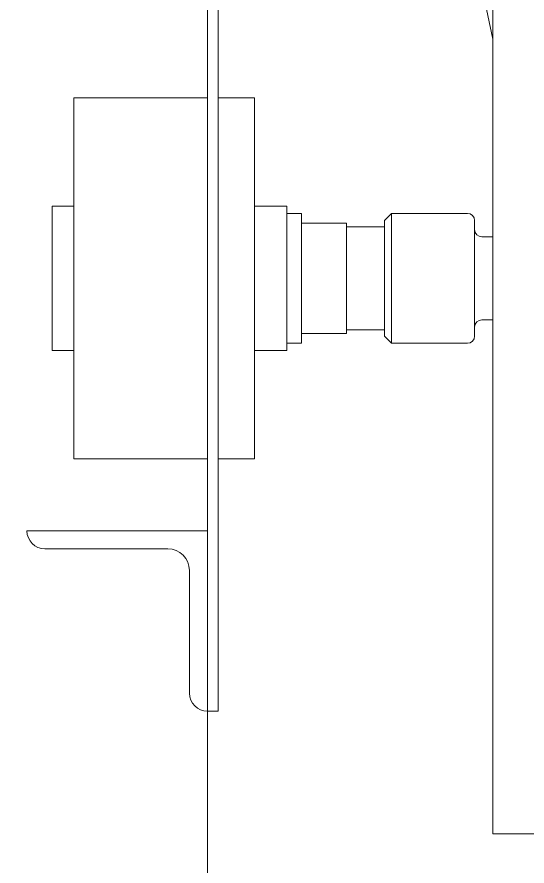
# Model space of a CAD drawing. Extents: x -965262 to 1142518, y -357520 to 71675.
# Drawn here: x -852154 to -852012.8, y -92077.8 to -91842.4 of the extents above; entities that cross this region are included whole.
import ezdxf

# ---------------------------------------------------------------- set-up
doc = ezdxf.new("R2010")
doc.units = 0
doc.header["$LTSCALE"] = 10
doc.layers.get('0').update_dxf_attribs({"linetype": 'CONTINUOUS', "lineweight": 30})
doc.layers.add('Оборудование', color=7, linetype='CONTINUOUS', lineweight=30)

msp = doc.modelspace()

# ---------------------------------------------------------------- hatches: boundary and pattern name
at = {"lineweight": 30, "true_color": 0x1b8828}
h = msp.add_hatch(color=106, dxfattribs=at)
h.dxf.hatch_style = 1
h.paths.add_polyline_path([(-851459.79, -90277.67), (-853359.79, -90277.67), (-853359.79, -94944.84), (-851459.79, -94944.84)])
h.paths.add_polyline_path([(-851559.79, -94844.84), (-853259.79, -94844.84), (-853259.79, -90344.85), (-851559.79, -90344.85)], flags=16)

# ---------------------------------------------------------------- linework, layer by layer
at = {"layer": 'Оборудование', "color": 7, "lineweight": 0}
for p, q in [((-852022.29, -91438.84, -2902.58), (-852022.29, -92068.84, -2902.58)), ((-852101.29, -91800.84, -2902.58), (-852101.29, -92034.84, -2902.58)), ((-852098.29, -92034.84, -2902.58), (-852098.29, -91803.84, -2902.58)), ((-852025.29, -91833.84, -2902.58), (-852022.29, -91848.59, -2902.58)), ((-852138.29, -91964.84, -2902.58), (-852138.29, -91864.84, -2902.58)), ((-852101.29, -91864.84, -2902.58), (-852138.29, -91864.84, -2902.58)), ((-852088.29, -91864.84, -2902.58), (-852098.29, -91864.84, -2902.58)), ((-852088.29, -91864.84, -2902.58), (-852088.29, -91964.84, -2902.58)), ((-852144.29, -91894.84, -2902.58), (-852144.29, -91934.84, -2902.58)), ((-852138.29, -91894.84, -2902.58), (-852144.29, -91894.84, -2902.58)), ((-852079.29, -91894.84, -2902.58), (-852088.29, -91894.84, -2902.58)), ((-852079.29, -91934.84, -2902.58), (-852079.29, -91894.84, -2902.58)), ((-852079.29, -91896.84, -2902.58), (-852075.29, -91896.84, -2902.58)), ((-852075.29, -91932.84, -2902.58), (-852075.29, -91896.84, -2902.58)), ((-852052.29, -91898.84, -2902.58), (-852050.29, -91896.84, -2902.58)), ((-852050.29, -91896.84, -2902.58), (-852050.29, -91932.84, -2902.58)), ((-852050.29, -91896.84, -2902.58), (-852029.29, -91896.84, -2902.58)), ((-852052.29, -91930.84, -2902.58), (-852052.29, -91898.84, -2902.58)), ((-852027.29, -91898.84, -2902.58), (-852027.29, -91930.84, -2902.58)), ((-852075.29, -91899.55, -2902.58), (-852062.8, -91899.55, -2902.58)), ((-852062.8, -91930.12, -2902.58), (-852062.8, -91899.55, -2902.58)), ((-852062.8, -91900.55, -2902.58), (-852052.29, -91900.55, -2902.58)), ((-852025.29, -91903.34, -2902.58), (-852022.29, -91903.34, -2902.58)), ((-852025.29, -91926.34, -2902.58), (-852022.29, -91926.34, -2902.58)), ((-852062.8, -91929.12, -2902.58), (-852052.29, -91929.12, -2902.58)), ((-852075.29, -91930.12, -2902.58), (-852062.8, -91930.12, -2902.58)), ((-852052.29, -91930.84, -2902.58), (-852050.29, -91932.84, -2902.58)), ((-852079.29, -91932.84, -2902.58), (-852075.29, -91932.84, -2902.58)), ((-852050.29, -91932.84, -2902.58), (-852029.29, -91932.84, -2902.58)), ((-852138.29, -91934.84, -2902.58), (-852144.29, -91934.84, -2902.58)), ((-852079.29, -91934.84, -2902.58), (-852088.29, -91934.84, -2902.58)), ((-852101.29, -91964.84, -2902.58), (-852138.29, -91964.84, -2902.58)), ((-852088.29, -91964.84, -2902.58), (-852098.29, -91964.84, -2902.58)), ((-852101.29, -91984.84, -2902.58), (-852151.29, -91984.84, -2902.58)), ((-852101.29, -92034.84, -2902.58), (-852101.29, -91984.84, -2902.58)), ((-852146.29, -91989.84, -2902.58), (-852112.29, -91989.84, -2902.58)), ((-852106.29, -91995.84, -2902.58), (-852106.29, -92029.84, -2902.58)), ((-852101.29, -92247.84, -2902.58), (-852101.29, -92034.84, -2902.58)), ((-852101.29, -92034.84, -2902.58), (-852098.29, -92034.84, -2902.58)), ((-852004.29, -92068.84, -2902.58), (-852022.29, -92068.84, -2902.58))]:
    msp.add_line(p, q, dxfattribs=at)
for centre, radius, start, end in [((-852029.29, -91898.84, -2902.58), 2, 0, 90), ((-852025.29, -91901.34, -2902.58), 2, 180, 270), ((-852025.29, -91928.34, -2902.58), 2, 90, 180), ((-852029.29, -91930.84, -2902.58), 2, 270, 0), ((-852146.29, -91984.84, -2902.58), 5, 180, 270), ((-852112.29, -91995.84, -2902.58), 6, 0, 90), ((-852101.29, -92029.84, -2902.58), 5, 180, 270)]:
    msp.add_arc(centre, radius, start, end, dxfattribs=at)

doc.saveas('drawing.dxf')
